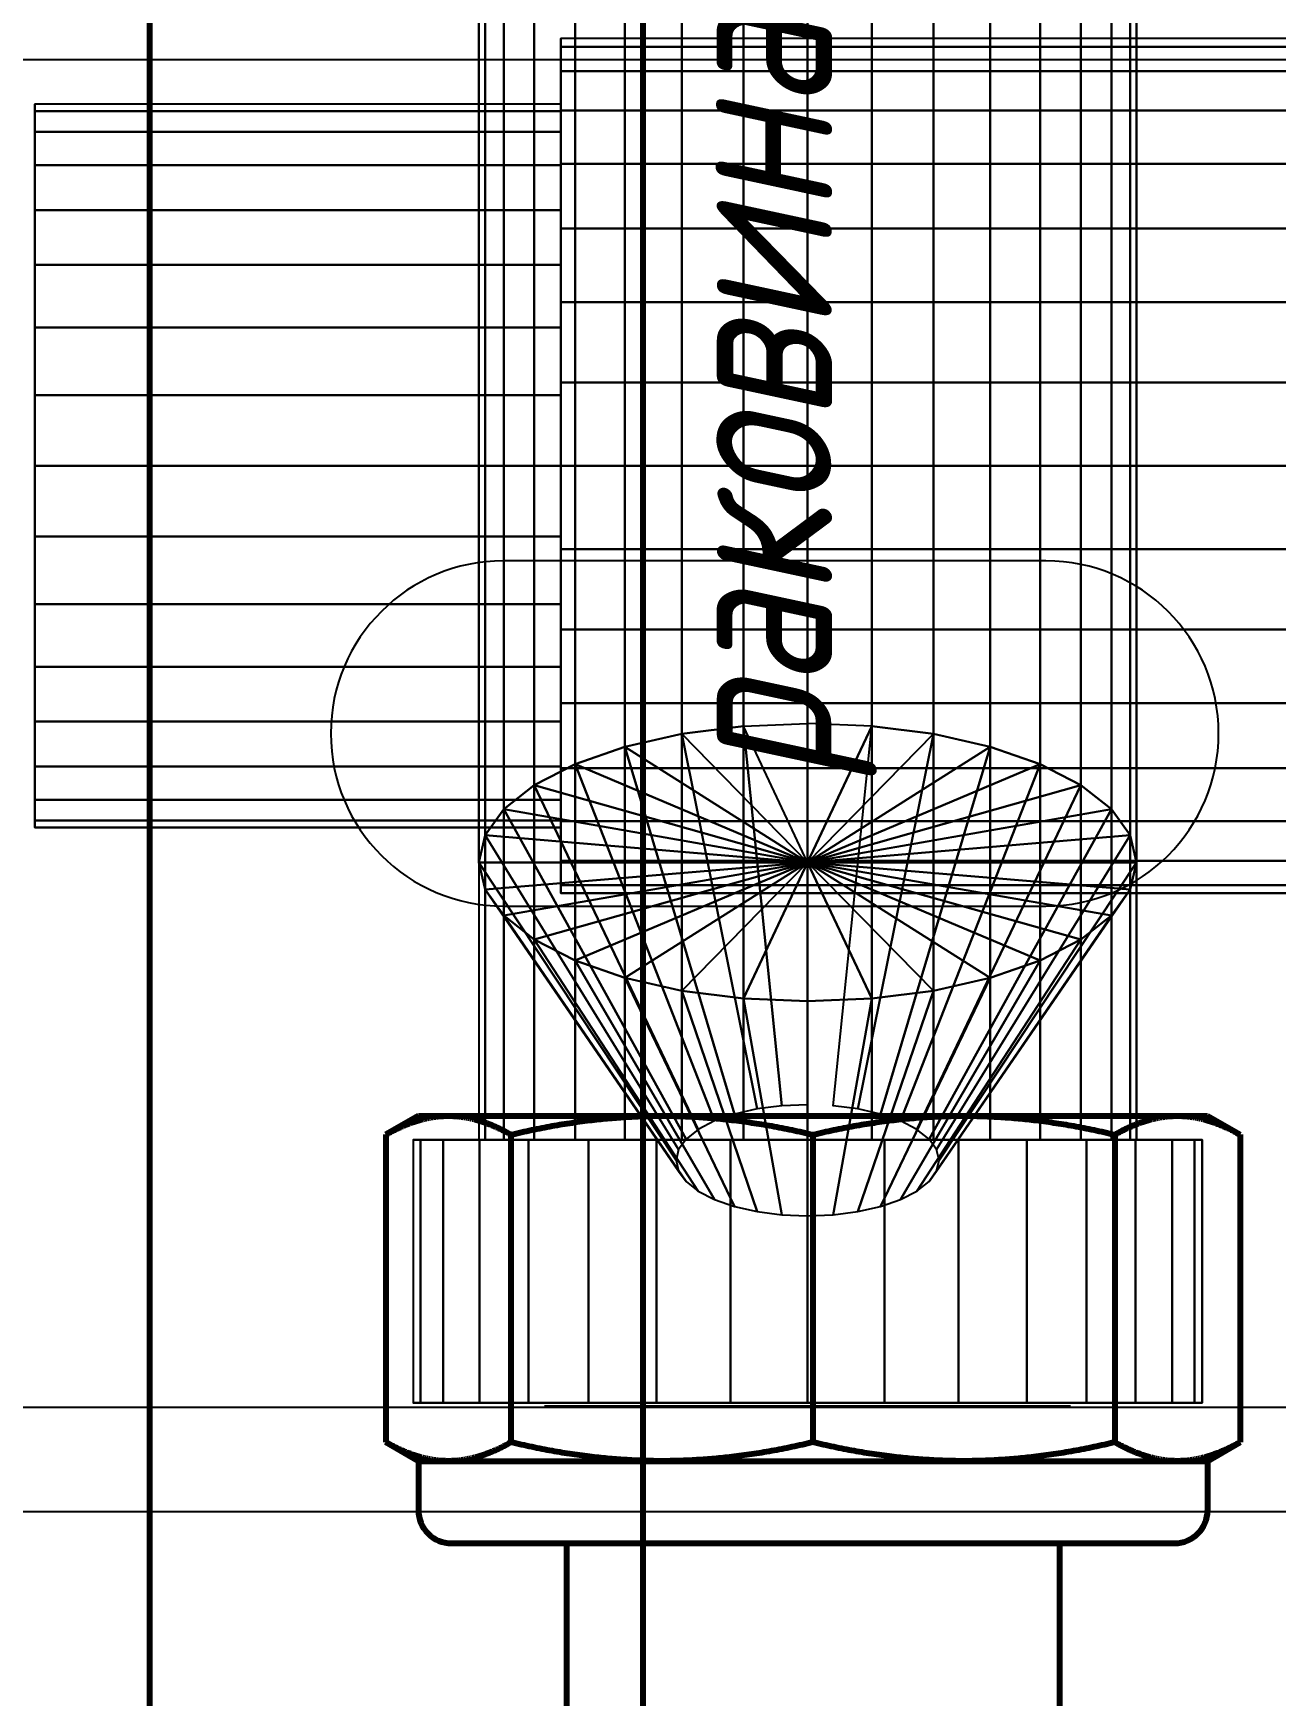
# Model space of a CAD drawing. Header units: millimetres. Extents: x -92220 to 11040, y -5929 to 27498.
# Drawn here: x 186.4 to 224.2, y 942.6 to 993.2 of the extents above; entities that cross this region are included whole.
import ezdxf
from ezdxf.enums import TextEntityAlignment as Align

# ---------------------------------------------------------------- set-up
doc = ezdxf.new("R2010")
doc.units = ezdxf.units.MM
doc.linetypes.add('DASHED', pattern=[19.05, 12.7, -6.35])
doc.layers.add('100 noprint', color=1, linetype='Continuous', plot=False)
for name, color, linetype in [('11 Водоразборный узел', 7, 'Continuous'), ('15 Конструкции 1', 7, 'Continuous'), ('21 Вода ветка 1', 7, 'Continuous'), ('22 Вода ветка 2', 7, 'Continuous'), ('23 Вода ветка 3', 7, 'Continuous')]:
    doc.layers.add(name, color=color, linetype=linetype)
doc.styles.add('ГОСТ-ISOCPEUR', font='isocpeui.ttf', dxfattribs={"width": 0.8})

# ---------------------------------------------------------------- blocks, each defined once
blk = doc.blocks.new('QMODEL_e17b8aaa_e9d4_400d_a0f2_fbeb3d9ce0b6')
at = {"color": 7, "invisible_edges": 14}
for points in [[(-36.560723, 20.393591, -34.549999), (-38.061467, 19.938345, -34.549999), (-35, 12.547308, -34.549999)], [(-35, 20.547308, -34.549999), (-36.560723, 20.393591, -34.549999), (-35, 12.547308, -34.549999)], [(-33.439277, 20.393591, -34.549999), (-35, 20.547308, -34.549999), (-35, 12.547308, -34.549999)], [(-31.938533, 19.938345, -34.549999), (-33.439277, 20.393591, -34.549999), (-35, 12.547308, -34.549999)], [(-38.061467, 19.938345, -34.549999), (-39.444562, 19.199065, -34.549999), (-35, 12.547308, -34.549999)], [(-30.555438, 19.199065, -34.549999), (-31.938533, 19.938345, -34.549999), (-35, 12.547308, -34.549999)], [(-39.444562, 19.199065, -34.549999), (-40.656854, 18.204163, -34.549999), (-35, 12.547308, -34.549999)], [(-29.343146, 18.204163, -34.549999), (-30.555438, 19.199065, -34.549999), (-35, 12.547308, -34.549999)], [(-40.656854, 18.204163, -34.549999), (-41.651757, 16.99187, -34.549999), (-35, 12.547308, -34.549999)], [(-28.348243, 16.99187, -34.549999), (-29.343146, 18.204163, -34.549999), (-35, 12.547308, -34.549999)], [(-41.651757, 16.99187, -34.549999), (-42.391036, 15.608776, -34.549999), (-35, 12.547308, -34.549999)], [(-27.608964, 15.608776, -34.549999), (-28.348243, 16.99187, -34.549999), (-35, 12.547308, -34.549999)], [(-42.391036, 15.608776, -34.549999), (-42.846282, 14.108031, -34.549999), (-35, 12.547308, -34.549999)], [(-27.153718, 14.108031, -34.549999), (-27.608964, 15.608776, -34.549999), (-35, 12.547308, -34.549999)], [(-42.846282, 14.108031, -34.549999), (-43, 12.547308, -34.549999), (-35, 12.547308, -34.549999)], [(-27, 12.547308, -34.549999), (-27.153718, 14.108031, -34.549999), (-35, 12.547308, -34.549999)], [(-43, 12.547308, -34.549999), (-42.846282, 10.986586, -34.549999), (-35, 12.547308, -34.549999)], [(-42.846282, 10.986586, -34.549999), (-42.391036, 9.485841, -34.549999), (-35, 12.547308, -34.549999)], [(-42.391036, 9.485841, -34.549999), (-41.651757, 8.102747, -34.549999), (-35, 12.547308, -34.549999)], [(-41.651757, 8.102747, -34.549999), (-40.656854, 6.890454, -34.549999), (-35, 12.547308, -34.549999)], [(-40.656854, 6.890454, -34.549999), (-39.444562, 5.895552, -34.549999), (-35, 12.547308, -34.549999)], [(-39.444562, 5.895552, -34.549999), (-38.061467, 5.156272, -34.549999), (-35, 12.547308, -34.549999)], [(-38.061467, 5.156272, -34.549999), (-36.560723, 4.701026, -34.549999), (-35, 12.547308, -34.549999)], [(-36.560723, 4.701026, -34.549999), (-35, 4.547308, -34.549999), (-35, 12.547308, -34.549999)], [(-35, 4.547308, -34.549999), (-33.439277, 4.701026, -34.549999), (-35, 12.547308, -34.549999)], [(-33.439277, 4.701026, -34.549999), (-31.938533, 5.156272, -34.549999), (-35, 12.547308, -34.549999)], [(-31.938533, 5.156272, -34.549999), (-30.555438, 5.895552, -34.549999), (-35, 12.547308, -34.549999)], [(-30.555438, 5.895552, -34.549999), (-29.343146, 6.890454, -34.549999), (-35, 12.547308, -34.549999)], [(-29.343146, 6.890454, -34.549999), (-28.348243, 8.102747, -34.549999), (-35, 12.547308, -34.549999)], [(-28.348243, 8.102747, -34.549999), (-27.608964, 9.485841, -34.549999), (-35, 12.547308, -34.549999)], [(-27.608964, 9.485841, -34.549999), (-27.153718, 10.986586, -34.549999), (-35, 12.547308, -34.549999)], [(-27.153718, 10.986586, -34.549999), (-27, 12.547308, -34.549999), (-35, 12.547308, -34.549999)]]:
    blk.add_3dface(points, dxfattribs=at)
at = {"color": 23}
mesh = blk.add_polymesh((2, 32), dxfattribs=dict(at, n_close=True))
for k, corner in enumerate([(-42.5, 12.547308, 7.050001), (-42.5, 10.011134, 6.800209), (-42.5, 7.572424, 6.060435), (-42.5, 5.324895, 4.859106), (-42.5, 3.35492, 3.242389), (-42.5, 1.738203, 1.272414), (-42.5, 0.536874, -0.975115), (-42.5, -0.2029, -3.413825), (-42.5, -0.452692, -5.949999), (-42.5, -0.2029, -8.486173), (-42.5, 0.536874, -10.924884), (-42.5, 1.738203, -13.172412), (-42.5, 3.35492, -15.142387), (-42.5, 5.324895, -16.759104), (-42.5, 7.572424, -17.960433), (-42.5, 10.011134, -18.700208), (-42.5, 12.547308, -18.949999), (-42.5, 15.083483, -18.700208), (-42.5, 17.522193, -17.960433), (-42.5, 19.769721, -16.759104), (-42.5, 21.739697, -15.142387), (-42.5, 23.356413, -13.172412), (-42.5, 24.557742, -10.924884), (-42.5, 25.297517, -8.486173), (-42.5, 25.547308, -5.949999), (-42.5, 25.297517, -3.413825), (-42.5, 24.557742, -0.975115), (-42.5, 23.356413, 1.272414), (-42.5, 21.739697, 3.242389), (-42.5, 19.769721, 4.859106), (-42.5, 17.522193, 6.060435), (-42.5, 15.083483, 6.800209), (40.5, 12.547308, 7.050001), (40.5, 10.011134, 6.800209), (40.5, 7.572424, 6.060435), (40.5, 5.324895, 4.859106), (40.5, 3.35492, 3.242389), (40.5, 1.738203, 1.272414), (40.5, 0.536874, -0.975115), (40.5, -0.2029, -3.413825), (40.5, -0.452692, -5.949999), (40.5, -0.2029, -8.486173), (40.5, 0.536874, -10.924884), (40.5, 1.738203, -13.172412), (40.5, 3.35492, -15.142387), (40.5, 5.324895, -16.759104), (40.5, 7.572424, -17.960433), (40.5, 10.011134, -18.700208), (40.5, 12.547308, -18.949999), (40.5, 15.083483, -18.700208), (40.5, 17.522193, -17.960433), (40.5, 19.769721, -16.759104), (40.5, 21.739697, -15.142387), (40.5, 23.356413, -13.172412), (40.5, 24.557742, -10.924884), (40.5, 25.297517, -8.486173), (40.5, 25.547308, -5.949999), (40.5, 25.297517, -3.413825), (40.5, 24.557742, -0.975115), (40.5, 23.356413, 1.272414), (40.5, 21.739697, 3.242389), (40.5, 19.769721, 4.859106), (40.5, 17.522193, 6.060435), (40.5, 15.083483, 6.800209)]):
    mesh.set_mesh_vertex(divmod(k, 32), corner)
mesh = blk.add_polymesh((2, 32), dxfattribs=dict(at, n_close=True))
for k, corner in enumerate([(-42.5, 12.547308, -5.949999), (-42.5, 12.547308, -5.949999), (-42.5, 12.547308, -5.949999), (-42.5, 12.547308, -5.949999), (-42.5, 12.547308, -5.949999), (-42.5, 12.547308, -5.949999), (-42.5, 12.547308, -5.949999), (-42.5, 12.547308, -5.949999), (-42.5, 12.547308, -5.949999), (-42.5, 12.547308, -5.949999), (-42.5, 12.547308, -5.949999), (-42.5, 12.547308, -5.949999), (-42.5, 12.547308, -5.949999), (-42.5, 12.547308, -5.949999), (-42.5, 12.547308, -5.949999), (-42.5, 12.547308, -5.949999), (-42.5, 12.547308, -5.949999), (-42.5, 12.547308, -5.949999), (-42.5, 12.547308, -5.949999), (-42.5, 12.547308, -5.949999), (-42.5, 12.547308, -5.949999), (-42.5, 12.547308, -5.949999), (-42.5, 12.547308, -5.949999), (-42.5, 12.547308, -5.949999), (-42.5, 12.547308, -5.949999), (-42.5, 12.547308, -5.949999), (-42.5, 12.547308, -5.949999), (-42.5, 12.547308, -5.949999), (-42.5, 12.547308, -5.949999), (-42.5, 12.547308, -5.949999), (-42.5, 12.547308, -5.949999), (-42.5, 12.547308, -5.949999), (-42.5, 12.547308, 7.050001), (-42.5, 10.011134, 6.800209), (-42.5, 7.572424, 6.060435), (-42.5, 5.324895, 4.859106), (-42.5, 3.35492, 3.242389), (-42.5, 1.738203, 1.272414), (-42.5, 0.536874, -0.975115), (-42.5, -0.2029, -3.413825), (-42.5, -0.452692, -5.949999), (-42.5, -0.2029, -8.486173), (-42.5, 0.536874, -10.924884), (-42.5, 1.738203, -13.172412), (-42.5, 3.35492, -15.142387), (-42.5, 5.324895, -16.759104), (-42.5, 7.572424, -17.960433), (-42.5, 10.011134, -18.700208), (-42.5, 12.547308, -18.949999), (-42.5, 15.083483, -18.700208), (-42.5, 17.522193, -17.960433), (-42.5, 19.769721, -16.759104), (-42.5, 21.739697, -15.142387), (-42.5, 23.356413, -13.172412), (-42.5, 24.557742, -10.924884), (-42.5, 25.297517, -8.486173), (-42.5, 25.547308, -5.949999), (-42.5, 25.297517, -3.413825), (-42.5, 24.557742, -0.975115), (-42.5, 23.356413, 1.272414), (-42.5, 21.739697, 3.242389), (-42.5, 19.769721, 4.859106), (-42.5, 17.522193, 6.060435), (-42.5, 15.083483, 6.800209)]):
    mesh.set_mesh_vertex(divmod(k, 32), corner)
mesh = blk.add_polymesh((2, 32), dxfattribs=dict(at, n_close=True))
for k, corner in enumerate([(-47, 12.547308, -34.449999), (-46.769423, 10.206225, -34.449999), (-46.086554, 7.955107, -34.449999), (-44.977635, 5.880466, -34.449999), (-43.485281, 4.062027, -34.449999), (-41.666843, 2.569673, -34.449999), (-39.592201, 1.460754, -34.449999), (-37.341084, 0.777885, -34.449999), (-35, 0.547308, -34.449999), (-32.658916, 0.777885, -34.449999), (-30.407799, 1.460754, -34.449999), (-28.333157, 2.569673, -34.449999), (-26.514719, 4.062027, -34.449999), (-25.022365, 5.880466, -34.449999), (-23.913446, 7.955107, -34.449999), (-23.230577, 10.206225, -34.449999), (-23, 12.547308, -34.449999), (-23.230577, 14.888392, -34.449999), (-23.913446, 17.13951, -34.449999), (-25.022365, 19.214151, -34.449999), (-26.514719, 21.03259, -34.449999), (-28.333157, 22.524944, -34.449999), (-30.407799, 23.633863, -34.449999), (-32.658916, 24.316732, -34.449999), (-35, 24.547308, -34.449999), (-37.341084, 24.316732, -34.449999), (-39.592201, 23.633863, -34.449999), (-41.666843, 22.524944, -34.449999), (-43.485281, 21.03259, -34.449999), (-44.977635, 19.214151, -34.449999), (-46.086554, 17.13951, -34.449999), (-46.769423, 14.888392, -34.449999), (-47, 12.547308, -26.449999), (-46.769423, 10.206225, -26.449999), (-46.086554, 7.955107, -26.449999), (-44.977635, 5.880466, -26.449999), (-43.485281, 4.062027, -26.449999), (-41.666843, 2.569673, -26.449999), (-39.592201, 1.460754, -26.449999), (-37.341084, 0.777885, -26.449999), (-35, 0.547308, -26.449999), (-32.658916, 0.777885, -26.449999), (-30.407799, 1.460754, -26.449999), (-28.333157, 2.569673, -26.449999), (-26.514719, 4.062027, -26.449999), (-25.022365, 5.880466, -26.449999), (-23.913446, 7.955107, -26.449999), (-23.230577, 10.206225, -26.449999), (-23, 12.547308, -26.449999), (-23.230577, 14.888392, -26.449999), (-23.913446, 17.13951, -26.449999), (-25.022365, 19.214151, -26.449999), (-26.514719, 21.03259, -26.449999), (-28.333157, 22.524944, -26.449999), (-30.407799, 23.633863, -26.449999), (-32.658916, 24.316732, -26.449999), (-35, 24.547308, -26.449999), (-37.341084, 24.316732, -26.449999), (-39.592201, 23.633863, -26.449999), (-41.666843, 22.524944, -26.449999), (-43.485281, 21.03259, -26.449999), (-44.977635, 19.214151, -26.449999), (-46.086554, 17.13951, -26.449999), (-46.769423, 14.888392, -26.449999)]):
    mesh.set_mesh_vertex(divmod(k, 32), corner)
mesh = blk.add_polymesh((2, 32), dxfattribs=dict(at, n_close=True))
for k, corner in enumerate([(-35, 12.547308, -34.449999), (-35, 12.547308, -34.449999), (-35, 12.547308, -34.449999), (-35, 12.547308, -34.449999), (-35, 12.547308, -34.449999), (-35, 12.547308, -34.449999), (-35, 12.547308, -34.449999), (-35, 12.547308, -34.449999), (-35, 12.547308, -34.449999), (-35, 12.547308, -34.449999), (-35, 12.547308, -34.449999), (-35, 12.547308, -34.449999), (-35, 12.547308, -34.449999), (-35, 12.547308, -34.449999), (-35, 12.547308, -34.449999), (-35, 12.547308, -34.449999), (-35, 12.547308, -34.449999), (-35, 12.547308, -34.449999), (-35, 12.547308, -34.449999), (-35, 12.547308, -34.449999), (-35, 12.547308, -34.449999), (-35, 12.547308, -34.449999), (-35, 12.547308, -34.449999), (-35, 12.547308, -34.449999), (-35, 12.547308, -34.449999), (-35, 12.547308, -34.449999), (-35, 12.547308, -34.449999), (-35, 12.547308, -34.449999), (-35, 12.547308, -34.449999), (-35, 12.547308, -34.449999), (-35, 12.547308, -34.449999), (-35, 12.547308, -34.449999), (-47, 12.547308, -34.449999), (-46.769423, 10.206225, -34.449999), (-46.086554, 7.955107, -34.449999), (-44.977635, 5.880466, -34.449999), (-43.485281, 4.062027, -34.449999), (-41.666843, 2.569673, -34.449999), (-39.592201, 1.460754, -34.449999), (-37.341084, 0.777885, -34.449999), (-35, 0.547308, -34.449999), (-32.658916, 0.777885, -34.449999), (-30.407799, 1.460754, -34.449999), (-28.333157, 2.569673, -34.449999), (-26.514719, 4.062027, -34.449999), (-25.022365, 5.880466, -34.449999), (-23.913446, 7.955107, -34.449999), (-23.230577, 10.206225, -34.449999), (-23, 12.547308, -34.449999), (-23.230577, 14.888392, -34.449999), (-23.913446, 17.13951, -34.449999), (-25.022365, 19.214151, -34.449999), (-26.514719, 21.03259, -34.449999), (-28.333157, 22.524944, -34.449999), (-30.407799, 23.633863, -34.449999), (-32.658916, 24.316732, -34.449999), (-35, 24.547308, -34.449999), (-37.341084, 24.316732, -34.449999), (-39.592201, 23.633863, -34.449999), (-41.666843, 22.524944, -34.449999), (-43.485281, 21.03259, -34.449999), (-44.977635, 19.214151, -34.449999), (-46.086554, 17.13951, -34.449999), (-46.769423, 14.888392, -34.449999)]):
    mesh.set_mesh_vertex(divmod(k, 32), corner)
mesh = blk.add_polymesh((2, 32), dxfattribs=dict(at, n_close=True))
for k, corner in enumerate([(-35, 12.547308, -26.449999), (-35, 12.547308, -26.449999), (-35, 12.547308, -26.449999), (-35, 12.547308, -26.449999), (-35, 12.547308, -26.449999), (-35, 12.547308, -26.449999), (-35, 12.547308, -26.449999), (-35, 12.547308, -26.449999), (-35, 12.547308, -26.449999), (-35, 12.547308, -26.449999), (-35, 12.547308, -26.449999), (-35, 12.547308, -26.449999), (-35, 12.547308, -26.449999), (-35, 12.547308, -26.449999), (-35, 12.547308, -26.449999), (-35, 12.547308, -26.449999), (-35, 12.547308, -26.449999), (-35, 12.547308, -26.449999), (-35, 12.547308, -26.449999), (-35, 12.547308, -26.449999), (-35, 12.547308, -26.449999), (-35, 12.547308, -26.449999), (-35, 12.547308, -26.449999), (-35, 12.547308, -26.449999), (-35, 12.547308, -26.449999), (-35, 12.547308, -26.449999), (-35, 12.547308, -26.449999), (-35, 12.547308, -26.449999), (-35, 12.547308, -26.449999), (-35, 12.547308, -26.449999), (-35, 12.547308, -26.449999), (-35, 12.547308, -26.449999), (-47, 12.547308, -26.449999), (-46.769423, 10.206225, -26.449999), (-46.086554, 7.955107, -26.449999), (-44.977635, 5.880466, -26.449999), (-43.485281, 4.062027, -26.449999), (-41.666843, 2.569673, -26.449999), (-39.592201, 1.460754, -26.449999), (-37.341084, 0.777885, -26.449999), (-35, 0.547308, -26.449999), (-32.658916, 0.777885, -26.449999), (-30.407799, 1.460754, -26.449999), (-28.333157, 2.569673, -26.449999), (-26.514719, 4.062027, -26.449999), (-25.022365, 5.880466, -26.449999), (-23.913446, 7.955107, -26.449999), (-23.230577, 10.206225, -26.449999), (-23, 12.547308, -26.449999), (-23.230577, 14.888392, -26.449999), (-23.913446, 17.13951, -26.449999), (-25.022365, 19.214151, -26.449999), (-26.514719, 21.03259, -26.449999), (-28.333157, 22.524944, -26.449999), (-30.407799, 23.633863, -26.449999), (-32.658916, 24.316732, -26.449999), (-35, 24.547308, -26.449999), (-37.341084, 24.316732, -26.449999), (-39.592201, 23.633863, -26.449999), (-41.666843, 22.524944, -26.449999), (-43.485281, 21.03259, -26.449999), (-44.977635, 19.214151, -26.449999), (-46.086554, 17.13951, -26.449999), (-46.769423, 14.888392, -26.449999)]):
    mesh.set_mesh_vertex(divmod(k, 32), corner)
mesh = blk.add_polymesh((2, 32), dxfattribs=dict(at, n_close=True))
for k, corner in enumerate([(-58.5, 12.547308, 5.050001), (-58.5, 10.401315, 4.838639), (-58.5, 8.337791, 4.212676), (-58.5, 6.436036, 3.196166), (-58.5, 4.769134, 1.828175), (-58.5, 3.401143, 0.161273), (-58.5, 2.384634, -1.740481), (-58.5, 1.75867, -3.804006), (-58.5, 1.547308, -5.949999), (-58.5, 1.75867, -8.095993), (-58.5, 2.384634, -10.159517), (-58.5, 3.401143, -12.061272), (-58.5, 4.769134, -13.728174), (-58.5, 6.436036, -15.096165), (-58.5, 8.337791, -16.112674), (-58.5, 10.401315, -16.738637), (-58.5, 12.547308, -16.949999), (-58.5, 14.693302, -16.738637), (-58.5, 16.756826, -16.112674), (-58.5, 18.658581, -15.096165), (-58.5, 20.325483, -13.728174), (-58.5, 21.693474, -12.061272), (-58.5, 22.709983, -10.159517), (-58.5, 23.335947, -8.095993), (-58.5, 23.547308, -5.949999), (-58.5, 23.335947, -3.804006), (-58.5, 22.709983, -1.740481), (-58.5, 21.693474, 0.161273), (-58.5, 20.325483, 1.828175), (-58.5, 18.658581, 3.196166), (-58.5, 16.756826, 4.212676), (-58.5, 14.693302, 4.838639), (-42.5, 12.547308, 5.050001), (-42.5, 10.401315, 4.838639), (-42.5, 8.337791, 4.212676), (-42.5, 6.436036, 3.196166), (-42.5, 4.769134, 1.828175), (-42.5, 3.401143, 0.161273), (-42.5, 2.384634, -1.740481), (-42.5, 1.75867, -3.804006), (-42.5, 1.547308, -5.949999), (-42.5, 1.75867, -8.095993), (-42.5, 2.384634, -10.159517), (-42.5, 3.401143, -12.061272), (-42.5, 4.769134, -13.728174), (-42.5, 6.436036, -15.096165), (-42.5, 8.337791, -16.112674), (-42.5, 10.401315, -16.738637), (-42.5, 12.547308, -16.949999), (-42.5, 14.693302, -16.738637), (-42.5, 16.756826, -16.112674), (-42.5, 18.658581, -15.096165), (-42.5, 20.325483, -13.728174), (-42.5, 21.693474, -12.061272), (-42.5, 22.709983, -10.159517), (-42.5, 23.335947, -8.095993), (-42.5, 23.547308, -5.949999), (-42.5, 23.335947, -3.804006), (-42.5, 22.709983, -1.740481), (-42.5, 21.693474, 0.161273), (-42.5, 20.325483, 1.828175), (-42.5, 18.658581, 3.196166), (-42.5, 16.756826, 4.212676), (-42.5, 14.693302, 4.838639)]):
    mesh.set_mesh_vertex(divmod(k, 32), corner)
mesh = blk.add_polymesh((2, 32), dxfattribs=dict(at, n_close=True))
for k, corner in enumerate([(-58.5, 12.547308, -5.949999), (-58.5, 12.547308, -5.949999), (-58.5, 12.547308, -5.949999), (-58.5, 12.547308, -5.949999), (-58.5, 12.547308, -5.949999), (-58.5, 12.547308, -5.949999), (-58.5, 12.547308, -5.949999), (-58.5, 12.547308, -5.949999), (-58.5, 12.547308, -5.949999), (-58.5, 12.547308, -5.949999), (-58.5, 12.547308, -5.949999), (-58.5, 12.547308, -5.949999), (-58.5, 12.547308, -5.949999), (-58.5, 12.547308, -5.949999), (-58.5, 12.547308, -5.949999), (-58.5, 12.547308, -5.949999), (-58.5, 12.547308, -5.949999), (-58.5, 12.547308, -5.949999), (-58.5, 12.547308, -5.949999), (-58.5, 12.547308, -5.949999), (-58.5, 12.547308, -5.949999), (-58.5, 12.547308, -5.949999), (-58.5, 12.547308, -5.949999), (-58.5, 12.547308, -5.949999), (-58.5, 12.547308, -5.949999), (-58.5, 12.547308, -5.949999), (-58.5, 12.547308, -5.949999), (-58.5, 12.547308, -5.949999), (-58.5, 12.547308, -5.949999), (-58.5, 12.547308, -5.949999), (-58.5, 12.547308, -5.949999), (-58.5, 12.547308, -5.949999), (-58.5, 12.547308, 5.050001), (-58.5, 10.401315, 4.838639), (-58.5, 8.337791, 4.212676), (-58.5, 6.436036, 3.196166), (-58.5, 4.769134, 1.828175), (-58.5, 3.401143, 0.161273), (-58.5, 2.384634, -1.740481), (-58.5, 1.75867, -3.804006), (-58.5, 1.547308, -5.949999), (-58.5, 1.75867, -8.095993), (-58.5, 2.384634, -10.159517), (-58.5, 3.401143, -12.061272), (-58.5, 4.769134, -13.728174), (-58.5, 6.436036, -15.096165), (-58.5, 8.337791, -16.112674), (-58.5, 10.401315, -16.738637), (-58.5, 12.547308, -16.949999), (-58.5, 14.693302, -16.738637), (-58.5, 16.756826, -16.112674), (-58.5, 18.658581, -15.096165), (-58.5, 20.325483, -13.728174), (-58.5, 21.693474, -12.061272), (-58.5, 22.709983, -10.159517), (-58.5, 23.335947, -8.095993), (-58.5, 23.547308, -5.949999), (-58.5, 23.335947, -3.804006), (-58.5, 22.709983, -1.740481), (-58.5, 21.693474, 0.161273), (-58.5, 20.325483, 1.828175), (-58.5, 18.658581, 3.196166), (-58.5, 16.756826, 4.212676), (-58.5, 14.693302, 4.838639)]):
    mesh.set_mesh_vertex(divmod(k, 32), corner)
mesh = blk.add_polymesh((2, 32), dxfattribs=dict(at, n_close=True))
for k, corner in enumerate([(-42.5, 12.547308, -5.949999), (-42.5, 12.547308, -5.949999), (-42.5, 12.547308, -5.949999), (-42.5, 12.547308, -5.949999), (-42.5, 12.547308, -5.949999), (-42.5, 12.547308, -5.949999), (-42.5, 12.547308, -5.949999), (-42.5, 12.547308, -5.949999), (-42.5, 12.547308, -5.949999), (-42.5, 12.547308, -5.949999), (-42.5, 12.547308, -5.949999), (-42.5, 12.547308, -5.949999), (-42.5, 12.547308, -5.949999), (-42.5, 12.547308, -5.949999), (-42.5, 12.547308, -5.949999), (-42.5, 12.547308, -5.949999), (-42.5, 12.547308, -5.949999), (-42.5, 12.547308, -5.949999), (-42.5, 12.547308, -5.949999), (-42.5, 12.547308, -5.949999), (-42.5, 12.547308, -5.949999), (-42.5, 12.547308, -5.949999), (-42.5, 12.547308, -5.949999), (-42.5, 12.547308, -5.949999), (-42.5, 12.547308, -5.949999), (-42.5, 12.547308, -5.949999), (-42.5, 12.547308, -5.949999), (-42.5, 12.547308, -5.949999), (-42.5, 12.547308, -5.949999), (-42.5, 12.547308, -5.949999), (-42.5, 12.547308, -5.949999), (-42.5, 12.547308, -5.949999), (-42.5, 12.547308, 5.050001), (-42.5, 10.401315, 4.838639), (-42.5, 8.337791, 4.212676), (-42.5, 6.436036, 3.196166), (-42.5, 4.769134, 1.828175), (-42.5, 3.401143, 0.161273), (-42.5, 2.384634, -1.740481), (-42.5, 1.75867, -3.804006), (-42.5, 1.547308, -5.949999), (-42.5, 1.75867, -8.095993), (-42.5, 2.384634, -10.159517), (-42.5, 3.401143, -12.061272), (-42.5, 4.769134, -13.728174), (-42.5, 6.436036, -15.096165), (-42.5, 8.337791, -16.112674), (-42.5, 10.401315, -16.738637), (-42.5, 12.547308, -16.949999), (-42.5, 14.693302, -16.738637), (-42.5, 16.756826, -16.112674), (-42.5, 18.658581, -15.096165), (-42.5, 20.325483, -13.728174), (-42.5, 21.693474, -12.061272), (-42.5, 22.709983, -10.159517), (-42.5, 23.335947, -8.095993), (-42.5, 23.547308, -5.949999), (-42.5, 23.335947, -3.804006), (-42.5, 22.709983, -1.740481), (-42.5, 21.693474, 0.161273), (-42.5, 20.325483, 1.828175), (-42.5, 18.658581, 3.196166), (-42.5, 16.756826, 4.212676), (-42.5, 14.693302, 4.838639)]):
    mesh.set_mesh_vertex(divmod(k, 32), corner)
mesh = blk.add_polymesh((2, 32), dxfattribs=dict(at, n_close=True))
for k, corner in enumerate([(-45, 12.547308, -26.449999), (-44.807853, 10.596405, -26.449999), (-44.238795, 8.720474, -26.449999), (-43.314696, 6.991606, -26.449999), (-42.071068, 5.476241, -26.449999), (-40.555702, 4.232612, -26.449999), (-38.826834, 3.308513, -26.449999), (-36.950903, 2.739456, -26.449999), (-35, 2.547308, -26.449999), (-33.049097, 2.739456, -26.449999), (-31.173166, 3.308513, -26.449999), (-29.444298, 4.232612, -26.449999), (-27.928932, 5.476241, -26.449999), (-26.685304, 6.991606, -26.449999), (-25.761205, 8.720474, -26.449999), (-25.192147, 10.596405, -26.449999), (-25, 12.547308, -26.449999), (-25.192147, 14.498212, -26.449999), (-25.761205, 16.374143, -26.449999), (-26.685304, 18.103011, -26.449999), (-27.928932, 19.618376, -26.449999), (-29.444298, 20.862005, -26.449999), (-31.173166, 21.786104, -26.449999), (-33.049097, 22.355161, -26.449999), (-35, 22.547308, -26.449999), (-36.950903, 22.355161, -26.449999), (-38.826834, 21.786104, -26.449999), (-40.555702, 20.862005, -26.449999), (-42.071068, 19.618376, -26.449999), (-43.314696, 18.103011, -26.449999), (-44.238795, 16.374143, -26.449999), (-44.807853, 14.498212, -26.449999), (-45, 12.547308, -5.949999), (-44.807853, 10.596405, -5.949999), (-44.238795, 8.720474, -5.949999), (-43.314696, 6.991606, -5.949999), (-42.071068, 5.476241, -5.949999), (-40.555702, 4.232612, -5.949999), (-38.826834, 3.308513, -5.949999), (-36.950903, 2.739456, -5.949999), (-35, 2.547308, -5.949999), (-33.049097, 2.739456, -5.949999), (-31.173166, 3.308513, -5.949999), (-29.444298, 4.232612, -5.949999), (-27.928932, 5.476241, -5.949999), (-26.685304, 6.991606, -5.949999), (-25.761205, 8.720474, -5.949999), (-25.192147, 10.596405, -5.949999), (-25, 12.547308, -5.949999), (-25.192147, 14.498212, -5.949999), (-25.761205, 16.374143, -5.949999), (-26.685304, 18.103011, -5.949999), (-27.928932, 19.618376, -5.949999), (-29.444298, 20.862005, -5.949999), (-31.173166, 21.786104, -5.949999), (-33.049097, 22.355161, -5.949999), (-35, 22.547308, -5.949999), (-36.950903, 22.355161, -5.949999), (-38.826834, 21.786104, -5.949999), (-40.555702, 20.862005, -5.949999), (-42.071068, 19.618376, -5.949999), (-43.314696, 18.103011, -5.949999), (-44.238795, 16.374143, -5.949999), (-44.807853, 14.498212, -5.949999)]):
    mesh.set_mesh_vertex(divmod(k, 32), corner)
mesh = blk.add_polymesh((2, 32), dxfattribs=dict(at, n_close=True))
for k, corner in enumerate([(-35, 12.547308, -26.449999), (-35, 12.547308, -26.449999), (-35, 12.547308, -26.449999), (-35, 12.547308, -26.449999), (-35, 12.547308, -26.449999), (-35, 12.547308, -26.449999), (-35, 12.547308, -26.449999), (-35, 12.547308, -26.449999), (-35, 12.547308, -26.449999), (-35, 12.547308, -26.449999), (-35, 12.547308, -26.449999), (-35, 12.547308, -26.449999), (-35, 12.547308, -26.449999), (-35, 12.547308, -26.449999), (-35, 12.547308, -26.449999), (-35, 12.547308, -26.449999), (-35, 12.547308, -26.449999), (-35, 12.547308, -26.449999), (-35, 12.547308, -26.449999), (-35, 12.547308, -26.449999), (-35, 12.547308, -26.449999), (-35, 12.547308, -26.449999), (-35, 12.547308, -26.449999), (-35, 12.547308, -26.449999), (-35, 12.547308, -26.449999), (-35, 12.547308, -26.449999), (-35, 12.547308, -26.449999), (-35, 12.547308, -26.449999), (-35, 12.547308, -26.449999), (-35, 12.547308, -26.449999), (-35, 12.547308, -26.449999), (-35, 12.547308, -26.449999), (-45, 12.547308, -26.449999), (-44.807853, 10.596405, -26.449999), (-44.238795, 8.720474, -26.449999), (-43.314696, 6.991606, -26.449999), (-42.071068, 5.476241, -26.449999), (-40.555702, 4.232612, -26.449999), (-38.826834, 3.308513, -26.449999), (-36.950903, 2.739456, -26.449999), (-35, 2.547308, -26.449999), (-33.049097, 2.739456, -26.449999), (-31.173166, 3.308513, -26.449999), (-29.444298, 4.232612, -26.449999), (-27.928932, 5.476241, -26.449999), (-26.685304, 6.991606, -26.449999), (-25.761205, 8.720474, -26.449999), (-25.192147, 10.596405, -26.449999), (-25, 12.547308, -26.449999), (-25.192147, 14.498212, -26.449999), (-25.761205, 16.374143, -26.449999), (-26.685304, 18.103011, -26.449999), (-27.928932, 19.618376, -26.449999), (-29.444298, 20.862005, -26.449999), (-31.173166, 21.786104, -26.449999), (-33.049097, 22.355161, -26.449999), (-35, 22.547308, -26.449999), (-36.950903, 22.355161, -26.449999), (-38.826834, 21.786104, -26.449999), (-40.555702, 20.862005, -26.449999), (-42.071068, 19.618376, -26.449999), (-43.314696, 18.103011, -26.449999), (-44.238795, 16.374143, -26.449999), (-44.807853, 14.498212, -26.449999)]):
    mesh.set_mesh_vertex(divmod(k, 32), corner)
mesh = blk.add_polymesh((2, 32), dxfattribs=dict(at, n_close=True))
for k, corner in enumerate([(-35, 12.547308, -5.949999), (-35, 12.547308, -5.949999), (-35, 12.547308, -5.949999), (-35, 12.547308, -5.949999), (-35, 12.547308, -5.949999), (-35, 12.547308, -5.949999), (-35, 12.547308, -5.949999), (-35, 12.547308, -5.949999), (-35, 12.547308, -5.949999), (-35, 12.547308, -5.949999), (-35, 12.547308, -5.949999), (-35, 12.547308, -5.949999), (-35, 12.547308, -5.949999), (-35, 12.547308, -5.949999), (-35, 12.547308, -5.949999), (-35, 12.547308, -5.949999), (-35, 12.547308, -5.949999), (-35, 12.547308, -5.949999), (-35, 12.547308, -5.949999), (-35, 12.547308, -5.949999), (-35, 12.547308, -5.949999), (-35, 12.547308, -5.949999), (-35, 12.547308, -5.949999), (-35, 12.547308, -5.949999), (-35, 12.547308, -5.949999), (-35, 12.547308, -5.949999), (-35, 12.547308, -5.949999), (-35, 12.547308, -5.949999), (-35, 12.547308, -5.949999), (-35, 12.547308, -5.949999), (-35, 12.547308, -5.949999), (-35, 12.547308, -5.949999), (-45, 12.547308, -5.949999), (-44.807853, 10.596405, -5.949999), (-44.238795, 8.720474, -5.949999), (-43.314696, 6.991606, -5.949999), (-42.071068, 5.476241, -5.949999), (-40.555702, 4.232612, -5.949999), (-38.826834, 3.308513, -5.949999), (-36.950903, 2.739456, -5.949999), (-35, 2.547308, -5.949999), (-33.049097, 2.739456, -5.949999), (-31.173166, 3.308513, -5.949999), (-29.444298, 4.232612, -5.949999), (-27.928932, 5.476241, -5.949999), (-26.685304, 6.991606, -5.949999), (-25.761205, 8.720474, -5.949999), (-25.192147, 10.596405, -5.949999), (-25, 12.547308, -5.949999), (-25.192147, 14.498212, -5.949999), (-25.761205, 16.374143, -5.949999), (-26.685304, 18.103011, -5.949999), (-27.928932, 19.618376, -5.949999), (-29.444298, 20.862005, -5.949999), (-31.173166, 21.786104, -5.949999), (-33.049097, 22.355161, -5.949999), (-35, 22.547308, -5.949999), (-36.950903, 22.355161, -5.949999), (-38.826834, 21.786104, -5.949999), (-40.555702, 20.862005, -5.949999), (-42.071068, 19.618376, -5.949999), (-43.314696, 18.103011, -5.949999), (-44.238795, 16.374143, -5.949999), (-44.807853, 14.498212, -5.949999)]):
    mesh.set_mesh_vertex(divmod(k, 32), corner)
mesh = blk.add_polymesh((2, 32), dxfattribs=dict(at, n_close=True))
for k, corner in enumerate([(-35, 14.952251, -25.38358), (-35.780361, 14.882593, -25.416062), (-36.530734, 14.676297, -25.512259), (-37.222281, 14.34129, -25.668475), (-37.828427, 13.890445, -25.878707), (-38.325878, 13.34109, -26.134876), (-38.695518, 12.714336, -26.427136), (-38.923141, 12.034267, -26.744257), (-39, 11.32702, -27.074051), (-38.923141, 10.619772, -27.403846), (-38.695518, 9.939703, -27.720967), (-38.325878, 9.312949, -28.013227), (-37.828427, 8.763594, -28.269396), (-37.222281, 8.31275, -28.479627), (-36.530734, 7.977742, -28.635844), (-35.780361, 7.771446, -28.732041), (-35, 7.701788, -28.764523), (-34.219639, 7.771446, -28.732041), (-33.469266, 7.977742, -28.635844), (-32.777719, 8.31275, -28.479627), (-32.171573, 8.763594, -28.269396), (-31.674122, 9.312949, -28.013227), (-31.304482, 9.939703, -27.720967), (-31.076859, 10.619772, -27.403846), (-31, 11.32702, -27.074051), (-31.076859, 12.034267, -26.744257), (-31.304482, 12.714336, -26.427136), (-31.674122, 13.34109, -26.134876), (-32.171573, 13.890445, -25.878707), (-32.777719, 14.34129, -25.668475), (-33.469266, 14.676297, -25.512259), (-34.219639, 14.882593, -25.416062), (-35, 16.163919, -13.784793), (-36.950903, 15.989775, -13.865997), (-38.826834, 15.474033, -14.106491), (-40.555702, 14.636515, -14.497032), (-42.071068, 13.509405, -15.022612), (-43.314696, 12.136017, -15.663033), (-44.238795, 10.56913, -16.393683), (-44.807853, 8.868959, -17.186485), (-45, 7.10084, -18.010972), (-44.807853, 5.332721, -18.835459), (-44.238795, 3.63255, -19.628261), (-43.314696, 2.065663, -20.358912), (-42.071068, 0.692275, -20.999333), (-40.555702, -0.434835, -21.524912), (-38.826834, -1.272354, -21.915453), (-36.950903, -1.788095, -22.155947), (-35, -1.962239, -22.237152), (-33.049097, -1.788095, -22.155947), (-31.173166, -1.272354, -21.915453), (-29.444298, -0.434835, -21.524912), (-27.928932, 0.692275, -20.999333), (-26.685304, 2.065663, -20.358912), (-25.761205, 3.63255, -19.628261), (-25.192147, 5.332721, -18.835459), (-25, 7.10084, -18.010972), (-25.192147, 8.868959, -17.186485), (-25.761205, 10.56913, -16.393683), (-26.685304, 12.136017, -15.663033), (-27.928932, 13.509405, -15.022612), (-29.444298, 14.636515, -14.497032), (-31.173166, 15.474033, -14.106491), (-33.049097, 15.989775, -13.865997)]):
    mesh.set_mesh_vertex(divmod(k, 32), corner)
mesh = blk.add_polymesh((2, 32), dxfattribs=dict(at, n_close=True))
for k, corner in enumerate([(-35, 1.372279, 17.935983), (-33.049097, 1.198134, 17.854778), (-31.173166, 0.682393, 17.614284), (-29.444298, -0.155125, 17.223743), (-27.928932, -1.282235, 16.698163), (-26.685304, -2.655623, 16.057742), (-25.761205, -4.22251, 15.32709), (-25.192147, -5.92268, 14.534288), (-25, -7.690799, 13.7098), (-25.192147, -9.458918, 12.885313), (-25.761205, -11.159089, 12.09251), (-26.685304, -12.725976, 11.361859), (-27.928932, -14.099363, 10.721438), (-29.444298, -15.226473, 10.195858), (-31.173166, -16.063991, 9.805317), (-33.049097, -16.579733, 9.564823), (-35, -16.753877, 9.483618), (-36.950903, -16.579733, 9.564823), (-38.826834, -16.063991, 9.805317), (-40.555702, -15.226473, 10.195858), (-42.071068, -14.099363, 10.721438), (-43.314696, -12.725976, 11.361859), (-44.238795, -11.159089, 12.09251), (-44.807853, -9.458918, 12.885313), (-45, -7.690799, 13.7098), (-44.807853, -5.92268, 14.534288), (-44.238795, -4.22251, 15.32709), (-43.314696, -2.655623, 16.057742), (-42.071068, -1.282235, 16.698163), (-40.555702, -0.155125, 17.223743), (-38.826834, 0.682393, 17.614284), (-36.950903, 1.198134, 17.854778), (-35, 16.163918, -13.78479), (-33.049097, 15.989773, -13.865995), (-31.173166, 15.474032, -14.106489), (-29.444298, 14.636514, -14.49703), (-27.928932, 13.509404, -15.02261), (-26.685304, 12.136016, -15.663031), (-25.761205, 10.569129, -16.393682), (-25.192147, 8.868959, -17.186485), (-25, 7.10084, -18.010972), (-25.192147, 5.332721, -18.83546), (-25.761205, 3.63255, -19.628262), (-26.685304, 2.065663, -20.358914), (-27.928932, 0.692276, -20.999335), (-29.444298, -0.434834, -21.524915), (-31.173166, -1.272352, -21.915456), (-33.049097, -1.788094, -22.15595), (-35, -1.962238, -22.237155), (-36.950903, -1.788094, -22.15595), (-38.826834, -1.272352, -21.915456), (-40.555702, -0.434834, -21.524915), (-42.071068, 0.692276, -20.999335), (-43.314696, 2.065663, -20.358914), (-44.238795, 3.63255, -19.628262), (-44.807853, 5.332721, -18.83546), (-45, 7.10084, -18.010972), (-44.807853, 8.868959, -17.186485), (-44.238795, 10.569129, -16.393682), (-43.314696, 12.136016, -15.663031), (-42.071068, 13.509404, -15.02261), (-40.555702, 14.636514, -14.49703), (-38.826834, 15.474032, -14.106489), (-36.950903, 15.989773, -13.865995)]):
    mesh.set_mesh_vertex(divmod(k, 32), corner)
mesh = blk.add_polymesh((2, 32), dxfattribs=dict(at, n_close=True))
for k, corner in enumerate([(-35, 7.10084, -18.010972), (-35, 7.10084, -18.010972), (-35, 7.10084, -18.010972), (-35, 7.10084, -18.010972), (-35, 7.10084, -18.010972), (-35, 7.10084, -18.010972), (-35, 7.10084, -18.010972), (-35, 7.10084, -18.010972), (-35, 7.10084, -18.010972), (-35, 7.10084, -18.010972), (-35, 7.10084, -18.010972), (-35, 7.10084, -18.010972), (-35, 7.10084, -18.010972), (-35, 7.10084, -18.010972), (-35, 7.10084, -18.010972), (-35, 7.10084, -18.010972), (-35, 7.10084, -18.010972), (-35, 7.10084, -18.010972), (-35, 7.10084, -18.010972), (-35, 7.10084, -18.010972), (-35, 7.10084, -18.010972), (-35, 7.10084, -18.010972), (-35, 7.10084, -18.010972), (-35, 7.10084, -18.010972), (-35, 7.10084, -18.010972), (-35, 7.10084, -18.010972), (-35, 7.10084, -18.010972), (-35, 7.10084, -18.010972), (-35, 7.10084, -18.010972), (-35, 7.10084, -18.010972), (-35, 7.10084, -18.010972), (-35, 7.10084, -18.010972), (-35, 16.163918, -13.78479), (-33.049097, 15.989773, -13.865995), (-31.173166, 15.474032, -14.106489), (-29.444298, 14.636514, -14.49703), (-27.928932, 13.509404, -15.02261), (-26.685304, 12.136016, -15.663031), (-25.761205, 10.569129, -16.393682), (-25.192147, 8.868959, -17.186485), (-25, 7.10084, -18.010972), (-25.192147, 5.332721, -18.83546), (-25.761205, 3.63255, -19.628262), (-26.685304, 2.065663, -20.358914), (-27.928932, 0.692276, -20.999335), (-29.444298, -0.434834, -21.524915), (-31.173166, -1.272352, -21.915456), (-33.049097, -1.788094, -22.15595), (-35, -1.962238, -22.237155), (-36.950903, -1.788094, -22.15595), (-38.826834, -1.272352, -21.915456), (-40.555702, -0.434834, -21.524915), (-42.071068, 0.692276, -20.999335), (-43.314696, 2.065663, -20.358914), (-44.238795, 3.63255, -19.628262), (-44.807853, 5.332721, -18.83546), (-45, 7.10084, -18.010972), (-44.807853, 8.868959, -17.186485), (-44.238795, 10.569129, -16.393682), (-43.314696, 12.136016, -15.663031), (-42.071068, 13.509404, -15.02261), (-40.555702, 14.636514, -14.49703), (-38.826834, 15.474032, -14.106489), (-36.950903, 15.989773, -13.865995)]):
    mesh.set_mesh_vertex(divmod(k, 32), corner)
blk = doc.blocks.new('A$C14EC3C771')
at = {"color": 0, "linetype": 'Continuous', "lineweight": -2}
for p, q in [((-31, 12), (-30.43, 12.988)), ((-30.429, 12.989), (-21.071, 12.989)), ((-20.5, 12), (-21.07, 12.988)), ((-31, 11.086), (-31, 12)), ((-20.5, 11.086), (-20.5, 12)), ((-20.5, 12), (-19, 12)), ((-31, 4.591), (-31, 11.086)), ((-20.5, 4.591), (-20.5, 11.086)), ((-18, -11), (-18, 11)), ((-30.429, 9.183), (-21.071, 9.183)), ((-18, 7.5), (-7, 7.5)), ((-31, -4.594), (-31, 4.591)), ((-20.5, -4.594), (-20.5, 4.591)), ((-30.429, -0.002), (-21.071, -0.002)), ((-31, -11.087), (-31, -4.594)), ((-20.5, -11.087), (-20.5, -4.594)), ((-18, -7.5), (-7, -7.5)), ((-30.429, -9.185), (-21.071, -9.185)), ((-31, -12), (-31, -11.087)), ((-20.5, -12), (-20.5, -11.087)), ((-31, -12), (-30.43, -12.988)), ((-20.5, -12), (-21.07, -12.988)), ((-20.5, -12), (-19, -12)), ((-30.429, -12.989), (-21.071, -12.989))]:
    blk.add_line(p, q, dxfattribs=at)
for centre, start, end in [((-19, 11), 0, 90), ((-19, -11), 270, 0)]:
    blk.add_arc(centre, 1, start, end, dxfattribs=at)
for points, weights in [([(-31, 11.086), (-31, 12), (-30.429, 12.989)], [1, 1.02039017055, 1]), ([(-30.429, 12.989), (-30.429, 12.988), (-30.43, 12.988)], [1, 1.00000643757, 1.00001287108]), ([(-21.071, 12.989), (-20.5, 12), (-20.5, 11.086)], [1, 1.02039017055, 1]), ([(-21.07, 12.988), (-21.071, 12.988), (-21.071, 12.989)], [1.00001287108, 1.00000643757, 1]), ([(-30.429, 9.183), (-31, 10.172), (-31, 11.086)], [1, 1.02039017055, 1]), ([(-20.5, 11.086), (-20.5, 10.172), (-21.071, 9.183)], [1, 1.02039017055, 1]), ([(-31, 4.591), (-31, 6.796), (-30.429, 9.183)], [1, 1.02039017055, 1]), ([(-21.071, 9.183), (-20.5, 6.796), (-20.5, 4.591)], [1, 1.02039017055, 1]), ([(-30.429, -0.002), (-31, 2.386), (-31, 4.591)], [1, 1.02039017055, 1]), ([(-20.5, 4.591), (-20.5, 2.386), (-21.071, -0.002)], [1, 1.02039017055, 1]), ([(-31, -4.594), (-31, -2.388), (-30.429, -0.002)], [1, 1.02039017055, 1]), ([(-21.071, -0.002), (-20.5, -2.388), (-20.5, -4.594)], [1, 1.02039017055, 1]), ([(-30.429, -9.185), (-31, -6.799), (-31, -4.594)], [1, 1.02039017055, 1]), ([(-20.5, -4.594), (-20.5, -6.799), (-21.071, -9.185)], [1, 1.02039017055, 1]), ([(-31, -11.087), (-31, -10.174), (-30.429, -9.185)], [1, 1.02039017055, 1]), ([(-21.071, -9.185), (-20.5, -10.174), (-20.5, -11.087)], [1, 1.02039017055, 1]), ([(-30.429, -12.989), (-31, -12), (-31, -11.087)], [1, 1.02039017055, 1]), ([(-20.5, -11.087), (-20.5, -12), (-21.071, -12.989)], [1, 1.02039017055, 1])]:
    blk.add_rational_spline(points, weights, degree=2, dxfattribs=at)

msp = doc.modelspace()

# ---------------------------------------------------------------- linework, layer by layer
at = {"layer": '100 noprint', "color": 2, "linetype": 'DASHED', "ltscale": 10}
msp.add_line((11039.857, 980), (0, 980), dxfattribs=at)
at = {"layer": '100 noprint', "color": 2}
msp.add_line((183.984, 948.187), (397.993, 948.187), dxfattribs=at)
at = {"layer": '15 Конструкции 1'}
for p, q in [((134, 992.361), (484, 992.361)), ((217.25, 977.111), (200.75, 977.111)), ((200.75, 966.611), (217.25, 966.611)), ((134, 951.361), (484, 951.361))]:
    msp.add_line(p, q, dxfattribs=at)
for centre, start, end in [((200.75, 971.861), 90, 270), ((217.25, 971.861), 270, 90)]:
    msp.add_arc(centre, 5.25, start, end, dxfattribs=at)
at = {"layer": '21 Вода ветка 1', "color": 1, "lineweight": 80}
msp.add_lwpolyline([(190, 449.446), (190, 1002.793)], dxfattribs=at)
at = {"layer": '23 Вода ветка 3', "color": 1, "lineweight": 80}
msp.add_lwpolyline([(205, 414.446), (205, 1002.793)], dxfattribs=at)

# ---------------------------------------------------------------- block references
at = {"layer": '11 Водоразборный узел', "extrusion": (0, 1, 0), "rotation": 180}
msp.add_blockref('QMODEL_e17b8aaa_e9d4_400d_a0f2_fbeb3d9ce0b6', (-245, 12.547, 985.95), dxfattribs=at)
at = {"layer": '22 Вода ветка 2', "color": 5, "lineweight": 80, "rotation": 270}
msp.add_blockref('A$C14EC3C771', (210.163, 929.227), dxfattribs=at)

# ---------------------------------------------------------------- texts
at = {"layer": '100 noprint', "color": 1, "style": 'ГОСТ-ISOCPEUR', "width": 0.8}
msp.add_text('раковина туалета', height=5, rotation=90, dxfattribs=at).set_placement((210.745, 1015.379), align=Align.RIGHT)

doc.saveas('drawing.dxf')
